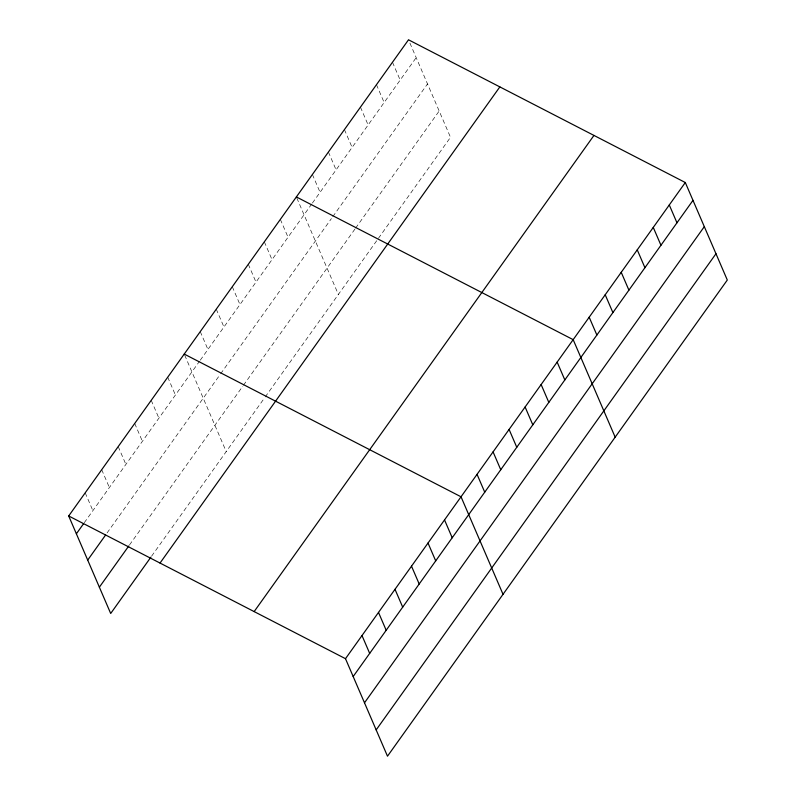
<?xml version="1.0" encoding="UTF-8"?>
<svg xmlns="http://www.w3.org/2000/svg" width="796" height="796" viewBox="0 0 796 796"><rect width="100%" height="100%" fill="white"/><g stroke="black" fill="none" stroke-linecap="round" stroke-linejoin="round"><path stroke-width="0.6" stroke-dasharray="3.98 2.98" d="M84.267 522.733L199.577 361.165M200.274 360.19L311.714 204.035M312.41 203.05L416.189 57.63M107.072 532.942L219.258 375.752M220.651 373.792L331.395 218.611M332.788 216.661L427.512 83.928M129.509 544.952L242.76 386.249M243.457 385.274L354.907 229.119M355.603 228.134L439.183 111.022M151.598 556.165L264.541 397.9M265.237 396.925L450.506 137.31L408.507 39.8M392.488 62.247L400.169 80.078M376.468 84.694L384.15 102.525M360.449 107.142L368.13 124.972M344.429 129.589L352.111 147.419M328.41 152.036L336.091 169.866M312.39 174.483L320.072 192.314M296.848 198.045L338.37 294.45M280.351 219.388L288.033 237.218M264.332 241.835L272.013 259.665M248.312 264.282L255.994 282.112M232.293 286.729L239.974 304.56M216.273 309.176L223.955 327.007M200.254 331.624L207.935 349.454M184.712 355.185L226.223 451.581M167.727 377.195L175.409 395.025M151.22 400.328L158.901 418.159M134.713 423.452L142.394 441.282M118.206 446.586L125.887 464.416M101.709 469.71L109.38 487.54M85.202 492.833L92.883 510.674"/><path stroke-width="1.19" d="M68.695 515.967L408.507 39.8L685.306 182.523L727.305 280.033L387.493 756.2L345.494 658.69L68.695 515.967L110.694 613.477L150.882 557.17M76.376 533.798L83.55 523.738M87.699 560.095L105.639 534.952M99.371 587.189L128.793 545.957M160.036 563.061L499.858 86.893M254.153 611.587L593.965 135.419M345.494 658.69L685.306 182.523M353.175 676.52L692.988 200.353M364.498 702.808L704.311 226.651M376.17 729.902L715.982 253.735M296.371 196.93L573.17 339.653L615.169 437.173M184.234 354.071L461.033 496.794L503.022 594.304M669.287 204.97L676.968 222.8M653.267 227.417L660.949 245.248M637.248 249.864L644.929 267.695M621.228 272.312L628.91 290.142M605.209 294.759L612.89 312.589M589.189 317.206L596.871 335.036M557.15 362.1L564.832 379.931M541.131 384.548L548.812 402.378M525.111 406.995L532.793 424.825M509.092 429.442L516.773 447.282M493.072 451.889L500.754 469.73M477.053 474.346L484.734 492.177M444.526 519.917L452.208 537.748M428.019 543.041L435.701 560.882M411.512 566.175L419.194 584.005M395.005 589.299L402.686 607.129M378.508 612.432L386.179 630.263M362.001 635.556L369.682 653.387"/></g></svg>
